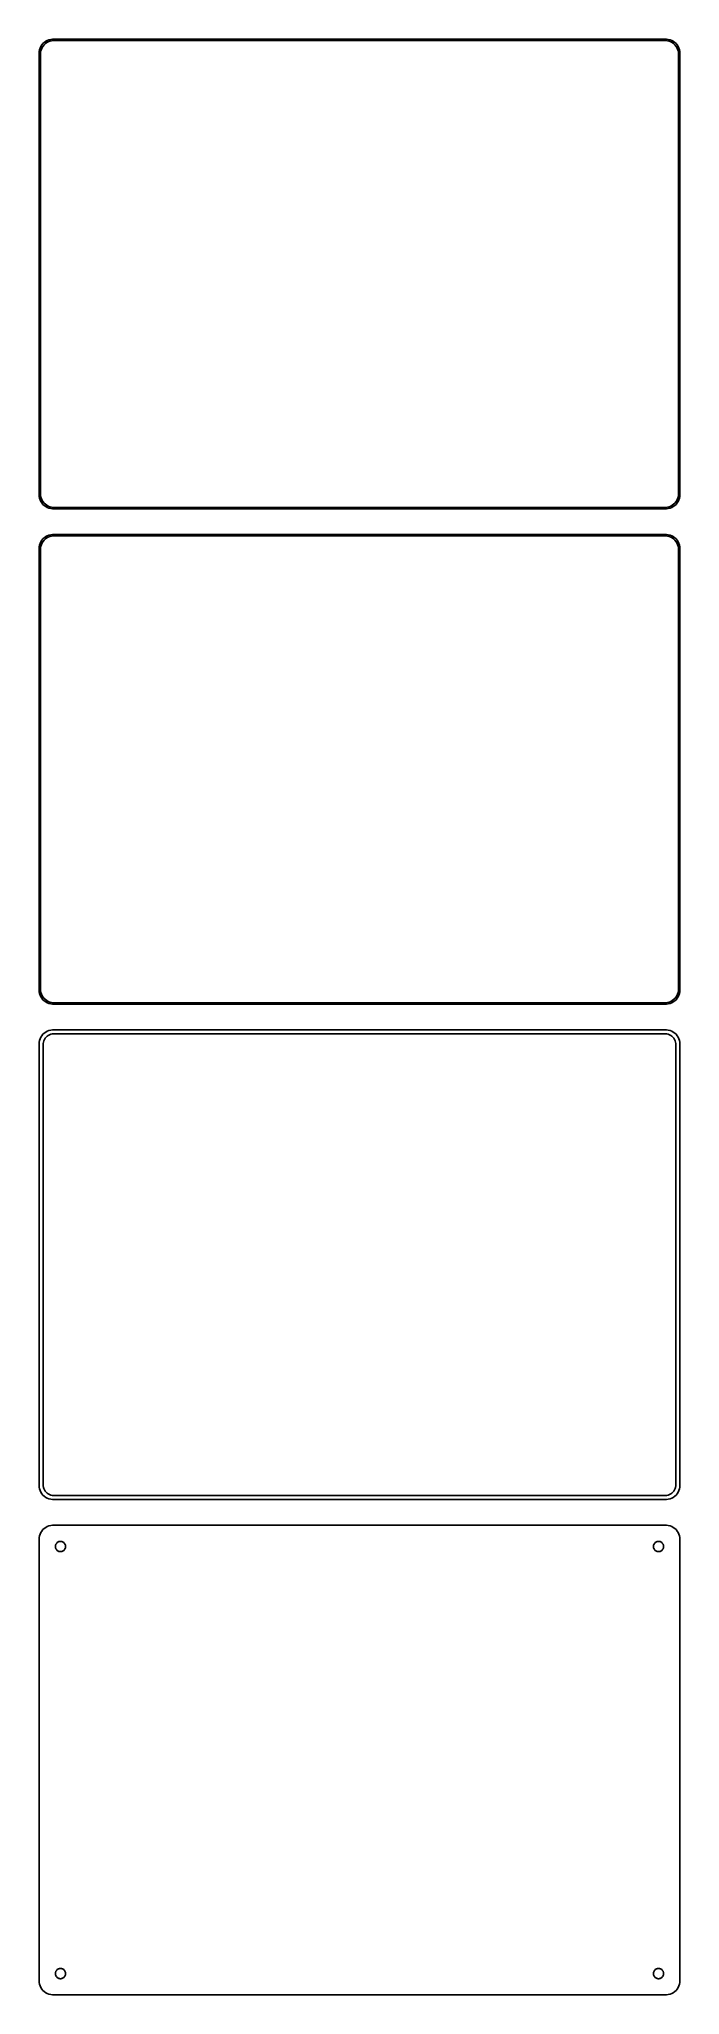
# Model space of a CAD drawing. Header units: metres. Extents: x -112 to 112, y 440 to 1126.
import ezdxf

# ---------------------------------------------------------------- set-up
doc = ezdxf.new("R2010")
doc.units = ezdxf.units.M

msp = doc.modelspace()

# ---------------------------------------------------------------- linework, layer by layer
for p, q in [((-112.461, 1122.13), (-112.5, 1121.5)), ((-112.5, 1121.5), (-112.5, 966.5)), ((-112.343, 1122.74), (-112.461, 1122.13)), ((-112.149, 1123.34), (-112.343, 1122.74)), ((-111.882, 1123.91), (-112.149, 1123.34)), ((-112, 1121.25), (-111.963, 1121.85)), ((-112, 966.75), (-112, 1121.25)), ((-111.963, 1121.85), (-111.851, 1122.43)), ((-111.545, 1124.44), (-111.882, 1123.91)), ((-111.851, 1122.43), (-111.666, 1123)), ((-111.666, 1123), (-111.412, 1123.54)), ((-111.145, 1124.92), (-111.545, 1124.44)), ((-111.412, 1123.54), (-111.093, 1124.04)), ((-110.687, 1125.35), (-111.145, 1124.92)), ((-111.093, 1124.04), (-110.713, 1124.5)), ((-110.713, 1124.5), (-110.278, 1124.91)), ((-110.179, 1125.72), (-110.687, 1125.35)), ((-110.278, 1124.91), (-109.795, 1125.26)), ((-109.629, 1126.02), (-110.179, 1125.72)), ((-109.795, 1125.26), (-109.272, 1125.55)), ((-109.045, 1126.26), (-109.629, 1126.02)), ((-109.272, 1125.55), (-108.718, 1125.77)), ((-108.437, 1126.41), (-109.045, 1126.26)), ((-108.718, 1125.77), (-108.14, 1125.92)), ((-107.814, 1126.49), (-108.437, 1126.41)), ((-108.14, 1125.92), (-107.548, 1125.99)), ((107.814, 1126.49), (-107.814, 1126.49)), ((-107.548, 1125.99), (107.548, 1125.99)), ((107.548, 1125.99), (108.14, 1125.92)), ((108.437, 1126.41), (107.814, 1126.49)), ((108.14, 1125.92), (108.718, 1125.77)), ((109.045, 1126.26), (108.437, 1126.41)), ((108.718, 1125.77), (109.272, 1125.55)), ((109.629, 1126.02), (109.045, 1126.26)), ((109.272, 1125.55), (109.795, 1125.26)), ((110.179, 1125.72), (109.629, 1126.02)), ((109.795, 1125.26), (110.278, 1124.91)), ((110.687, 1125.35), (110.179, 1125.72)), ((110.278, 1124.91), (110.713, 1124.5)), ((111.145, 1124.92), (110.687, 1125.35)), ((110.713, 1124.5), (111.093, 1124.04)), ((111.093, 1124.04), (111.412, 1123.54)), ((111.545, 1124.44), (111.145, 1124.92)), ((111.412, 1123.54), (111.666, 1123)), ((111.882, 1123.91), (111.545, 1124.44)), ((111.666, 1123), (111.851, 1122.43)), ((111.851, 1122.43), (111.963, 1121.85)), ((112.149, 1123.34), (111.882, 1123.91)), ((111.963, 1121.85), (112, 1121.25)), ((112, 1121.25), (112, 966.75)), ((112.343, 1122.74), (112.149, 1123.34)), ((112.461, 1122.13), (112.343, 1122.74)), ((112.5, 1121.5), (112.461, 1122.13)), ((112.5, 966.5), (112.5, 1121.5)), ((-112.5, 966.5), (-112.461, 965.873)), ((-112.461, 965.873), (-112.343, 965.257)), ((-112.343, 965.257), (-112.149, 964.659)), ((-112.149, 964.659), (-111.882, 964.091)), ((-111.963, 966.155), (-112, 966.75)), ((-111.851, 965.569), (-111.963, 966.155)), ((-111.882, 964.091), (-111.545, 963.561)), ((-111.666, 965.001), (-111.851, 965.569)), ((-111.412, 964.462), (-111.666, 965.001)), ((-111.545, 963.561), (-111.145, 963.077)), ((-111.093, 963.958), (-111.412, 964.462)), ((-111.145, 963.077), (-110.687, 962.647)), ((-110.713, 963.498), (-111.093, 963.958)), ((-110.278, 963.09), (-110.713, 963.498)), ((-110.687, 962.647), (-110.179, 962.278)), ((-109.795, 962.739), (-110.278, 963.09)), ((-110.179, 962.278), (-109.629, 961.976)), ((-109.272, 962.452), (-109.795, 962.739)), ((-109.629, 961.976), (-109.045, 961.745)), ((-108.718, 962.232), (-109.272, 962.452)), ((-108.14, 962.084), (-108.718, 962.232)), ((-107.548, 962.009), (-108.14, 962.084)), ((107.548, 962.009), (-107.548, 962.009)), ((108.14, 962.084), (107.548, 962.009)), ((108.718, 962.232), (108.14, 962.084)), ((109.272, 962.452), (108.718, 962.232)), ((109.045, 961.745), (109.629, 961.976)), ((109.795, 962.739), (109.272, 962.452)), ((109.629, 961.976), (110.179, 962.278)), ((110.278, 963.09), (109.795, 962.739)), ((110.179, 962.278), (110.687, 962.647)), ((110.713, 963.498), (110.278, 963.09)), ((110.687, 962.647), (111.145, 963.077)), ((111.093, 963.958), (110.713, 963.498)), ((111.412, 964.462), (111.093, 963.958)), ((111.145, 963.077), (111.545, 963.561)), ((111.666, 965.001), (111.412, 964.462)), ((111.545, 963.561), (111.882, 964.091)), ((111.851, 965.569), (111.666, 965.001)), ((111.963, 966.155), (111.851, 965.569)), ((111.882, 964.091), (112.149, 964.659)), ((112, 966.75), (111.963, 966.155)), ((112.149, 964.659), (112.343, 965.257)), ((112.343, 965.257), (112.461, 965.873)), ((112.461, 965.873), (112.5, 966.5)), ((-109.045, 961.745), (-108.437, 961.589)), ((-108.437, 961.589), (-107.814, 961.51)), ((-107.814, 961.51), (107.814, 961.51)), ((107.814, 961.51), (108.437, 961.589)), ((108.437, 961.589), (109.045, 961.745)), ((-112.461, 948.127), (-112.5, 947.5)), ((-112.343, 948.743), (-112.461, 948.127)), ((-112.149, 949.341), (-112.343, 948.743)), ((-111.882, 949.909), (-112.149, 949.341)), ((-111.963, 947.845), (-111.851, 948.431)), ((-111.545, 950.439), (-111.882, 949.909)), ((-111.851, 948.431), (-111.666, 948.999)), ((-111.666, 948.999), (-111.412, 949.538)), ((-111.145, 950.923), (-111.545, 950.439)), ((-111.412, 949.538), (-111.093, 950.042)), ((-110.687, 951.353), (-111.145, 950.923)), ((-111.093, 950.042), (-110.713, 950.502)), ((-110.713, 950.502), (-110.278, 950.91)), ((-110.179, 951.722), (-110.687, 951.353)), ((-110.278, 950.91), (-109.795, 951.261)), ((-109.629, 952.024), (-110.179, 951.722)), ((-109.795, 951.261), (-109.272, 951.548)), ((-109.045, 952.255), (-109.629, 952.024)), ((-109.272, 951.548), (-108.718, 951.768)), ((-108.437, 952.411), (-109.045, 952.255)), ((-108.718, 951.768), (-108.14, 951.916)), ((-107.814, 952.49), (-108.437, 952.411)), ((-108.14, 951.916), (-107.548, 951.991)), ((107.814, 952.49), (-107.814, 952.49)), ((-107.548, 951.991), (107.548, 951.991)), ((107.548, 951.991), (108.14, 951.916)), ((108.437, 952.411), (107.814, 952.49)), ((108.14, 951.916), (108.718, 951.768)), ((109.045, 952.255), (108.437, 952.411)), ((108.718, 951.768), (109.272, 951.548)), ((109.629, 952.024), (109.045, 952.255)), ((109.272, 951.548), (109.795, 951.261)), ((110.179, 951.722), (109.629, 952.024)), ((109.795, 951.261), (110.278, 950.91)), ((110.687, 951.353), (110.179, 951.722)), ((110.278, 950.91), (110.713, 950.502)), ((111.145, 950.923), (110.687, 951.353)), ((110.713, 950.502), (111.093, 950.042)), ((111.093, 950.042), (111.412, 949.538)), ((111.545, 950.439), (111.145, 950.923)), ((111.412, 949.538), (111.666, 948.999)), ((111.882, 949.909), (111.545, 950.439)), ((111.666, 948.999), (111.851, 948.431)), ((111.851, 948.431), (111.963, 947.845)), ((112.149, 949.341), (111.882, 949.909)), ((112.343, 948.743), (112.149, 949.341)), ((112.461, 948.127), (112.343, 948.743)), ((112.5, 947.5), (112.461, 948.127)), ((-112.5, 947.5), (-112.5, 792.5)), ((-112, 947.25), (-111.963, 947.845)), ((-112, 792.75), (-112, 947.25)), ((111.963, 947.845), (112, 947.25)), ((112, 947.25), (112, 792.75)), ((112.5, 792.5), (112.5, 947.5)), ((-112.5, 792.5), (-112.461, 791.873)), ((-112.461, 791.873), (-112.343, 791.257)), ((-112.343, 791.257), (-112.149, 790.659)), ((-112.149, 790.659), (-111.882, 790.091)), ((-111.963, 792.155), (-112, 792.75)), ((-111.851, 791.569), (-111.963, 792.155)), ((-111.882, 790.091), (-111.545, 789.561)), ((-111.666, 791.001), (-111.851, 791.569)), ((-111.412, 790.462), (-111.666, 791.001)), ((-111.093, 789.958), (-111.412, 790.462)), ((111.412, 790.462), (111.093, 789.958)), ((111.666, 791.001), (111.412, 790.462)), ((111.545, 789.561), (111.882, 790.091)), ((111.851, 791.569), (111.666, 791.001)), ((111.963, 792.155), (111.851, 791.569)), ((111.882, 790.091), (112.149, 790.659)), ((112, 792.75), (111.963, 792.155)), ((112.149, 790.659), (112.343, 791.257)), ((112.343, 791.257), (112.461, 791.873)), ((112.461, 791.873), (112.5, 792.5)), ((-111.545, 789.561), (-111.145, 789.077)), ((-111.145, 789.077), (-110.687, 788.647)), ((-110.713, 789.498), (-111.093, 789.958)), ((-110.278, 789.09), (-110.713, 789.498)), ((-110.687, 788.647), (-110.179, 788.278)), ((-109.795, 788.739), (-110.278, 789.09)), ((-110.179, 788.278), (-109.629, 787.976)), ((-109.272, 788.452), (-109.795, 788.739)), ((-109.629, 787.976), (-109.045, 787.745)), ((-108.718, 788.232), (-109.272, 788.452)), ((-109.045, 787.745), (-108.437, 787.589)), ((-108.14, 788.084), (-108.718, 788.232)), ((-108.437, 787.589), (-107.814, 787.51)), ((-107.548, 788.009), (-108.14, 788.084)), ((-107.814, 787.51), (107.814, 787.51)), ((107.548, 788.009), (-107.548, 788.009)), ((108.14, 788.084), (107.548, 788.009)), ((107.814, 787.51), (108.437, 787.589)), ((108.718, 788.232), (108.14, 788.084)), ((108.437, 787.589), (109.045, 787.745)), ((109.272, 788.452), (108.718, 788.232)), ((109.045, 787.745), (109.629, 787.976)), ((109.795, 788.739), (109.272, 788.452)), ((109.629, 787.976), (110.179, 788.278)), ((110.278, 789.09), (109.795, 788.739)), ((110.179, 788.278), (110.687, 788.647)), ((110.713, 789.498), (110.278, 789.09)), ((110.687, 788.647), (111.145, 789.077)), ((111.093, 789.958), (110.713, 789.498)), ((111.145, 789.077), (111.545, 789.561)), ((-111.545, 776.439), (-111.882, 775.909)), ((-111.145, 776.923), (-111.545, 776.439)), ((-110.687, 777.353), (-111.145, 776.923)), ((-110.179, 777.722), (-110.687, 777.353)), ((-109.629, 778.024), (-110.179, 777.722)), ((-109.716, 776.231), (-109.323, 776.517)), ((-109.045, 778.255), (-109.629, 778.024)), ((-109.323, 776.517), (-108.898, 776.751)), ((-108.437, 778.411), (-109.045, 778.255)), ((-108.898, 776.751), (-108.446, 776.93)), ((-108.446, 776.93), (-107.975, 777.051)), ((-107.814, 778.49), (-108.437, 778.411)), ((-107.975, 777.051), (-107.493, 777.112)), ((107.814, 778.49), (-107.814, 778.49)), ((-107.493, 777.112), (107.493, 777.112)), ((107.493, 777.112), (107.975, 777.051)), ((108.437, 778.411), (107.814, 778.49)), ((107.975, 777.051), (108.446, 776.93)), ((109.045, 778.255), (108.437, 778.411)), ((108.446, 776.93), (108.898, 776.751)), ((108.898, 776.751), (109.323, 776.517)), ((109.629, 778.024), (109.045, 778.255)), ((109.323, 776.517), (109.716, 776.231)), ((110.179, 777.722), (109.629, 778.024)), ((110.687, 777.353), (110.179, 777.722)), ((111.145, 776.923), (110.687, 777.353)), ((111.545, 776.439), (111.145, 776.923)), ((111.882, 775.909), (111.545, 776.439)), ((-112.461, 774.127), (-112.5, 773.5)), ((-112.5, 773.5), (-112.5, 618.5)), ((-112.343, 774.743), (-112.461, 774.127)), ((-112.149, 775.341), (-112.343, 774.743)), ((-111.882, 775.909), (-112.149, 775.341)), ((-111.119, 773.25), (-111.089, 773.735)), ((-111.119, 618.75), (-111.119, 773.25)), ((-111.089, 773.735), (-110.998, 774.212)), ((-110.998, 774.212), (-110.848, 774.674)), ((-110.848, 774.674), (-110.641, 775.114)), ((-110.641, 775.114), (-110.38, 775.524)), ((-110.38, 775.524), (-110.071, 775.899)), ((-110.071, 775.899), (-109.716, 776.231)), ((109.716, 776.231), (110.071, 775.899)), ((110.071, 775.899), (110.38, 775.524)), ((110.38, 775.524), (110.641, 775.114)), ((110.641, 775.114), (110.848, 774.674)), ((110.848, 774.674), (110.998, 774.212)), ((110.998, 774.212), (111.089, 773.735)), ((111.089, 773.735), (111.119, 773.25)), ((111.119, 773.25), (111.119, 618.75)), ((112.149, 775.341), (111.882, 775.909)), ((112.343, 774.743), (112.149, 775.341)), ((112.461, 774.127), (112.343, 774.743)), ((112.5, 773.5), (112.461, 774.127)), ((112.5, 618.5), (112.5, 773.5)), ((-112.5, 618.5), (-112.461, 617.873)), ((-111.089, 618.265), (-111.119, 618.75)), ((111.119, 618.75), (111.089, 618.265)), ((112.461, 617.873), (112.5, 618.5)), ((-112.461, 617.873), (-112.343, 617.257)), ((-112.343, 617.257), (-112.149, 616.659)), ((-112.149, 616.659), (-111.882, 616.091)), ((-111.882, 616.091), (-111.545, 615.561)), ((-111.545, 615.561), (-111.145, 615.077)), ((-111.145, 615.077), (-110.687, 614.647)), ((-110.998, 617.788), (-111.089, 618.265)), ((-110.848, 617.326), (-110.998, 617.788)), ((-110.641, 616.886), (-110.848, 617.326)), ((-110.687, 614.647), (-110.179, 614.278)), ((-110.38, 616.476), (-110.641, 616.886)), ((-110.071, 616.101), (-110.38, 616.476)), ((-110.179, 614.278), (-109.629, 613.976)), ((-109.716, 615.769), (-110.071, 616.101)), ((-109.323, 615.483), (-109.716, 615.769)), ((-109.629, 613.976), (-109.045, 613.745)), ((-108.898, 615.249), (-109.323, 615.483)), ((-109.045, 613.745), (-108.437, 613.589)), ((-108.446, 615.07), (-108.898, 615.249)), ((-107.975, 614.949), (-108.446, 615.07)), ((-108.437, 613.589), (-107.814, 613.51)), ((-107.493, 614.888), (-107.975, 614.949)), ((-107.814, 613.51), (107.814, 613.51)), ((107.493, 614.888), (-107.493, 614.888)), ((107.975, 614.949), (107.493, 614.888)), ((107.814, 613.51), (108.437, 613.589)), ((108.446, 615.07), (107.975, 614.949)), ((108.437, 613.589), (109.045, 613.745)), ((108.898, 615.249), (108.446, 615.07)), ((109.323, 615.483), (108.898, 615.249)), ((109.045, 613.745), (109.629, 613.976)), ((109.716, 615.769), (109.323, 615.483)), ((109.629, 613.976), (110.179, 614.278)), ((110.071, 616.101), (109.716, 615.769)), ((110.38, 616.476), (110.071, 616.101)), ((110.179, 614.278), (110.687, 614.647)), ((110.641, 616.886), (110.38, 616.476)), ((110.848, 617.326), (110.641, 616.886)), ((110.687, 614.647), (111.145, 615.077)), ((110.998, 617.788), (110.848, 617.326)), ((111.089, 618.265), (110.998, 617.788)), ((111.145, 615.077), (111.545, 615.561)), ((111.545, 615.561), (111.882, 616.091)), ((111.882, 616.091), (112.149, 616.659)), ((112.149, 616.659), (112.343, 617.257)), ((112.343, 617.257), (112.461, 617.873)), ((-112.461, 600.127), (-112.5, 599.5)), ((-112.5, 599.5), (-112.5, 444.5)), ((-112.343, 600.743), (-112.461, 600.127)), ((-112.149, 601.341), (-112.343, 600.743)), ((-111.882, 601.909), (-112.149, 601.341)), ((-111.545, 602.439), (-111.882, 601.909)), ((-111.145, 602.923), (-111.545, 602.439)), ((-110.687, 603.353), (-111.145, 602.923)), ((-110.179, 603.722), (-110.687, 603.353)), ((-109.629, 604.024), (-110.179, 603.722)), ((-109.045, 604.255), (-109.629, 604.024)), ((-108.437, 604.411), (-109.045, 604.255)), ((-107.814, 604.49), (-108.437, 604.411)), ((107.814, 604.49), (-107.814, 604.49)), ((-106.674, 597.663), (-106.577, 597.867)), ((-106.577, 597.867), (-106.456, 598.058)), ((-106.456, 598.058), (-106.312, 598.232)), ((-106.312, 598.232), (-106.147, 598.387)), ((-106.147, 598.387), (-105.964, 598.52)), ((-105.964, 598.52), (-105.766, 598.629)), ((-105.766, 598.629), (-105.556, 598.712)), ((-105.556, 598.712), (-105.337, 598.768)), ((-105.337, 598.768), (-105.113, 598.796)), ((-105.113, 598.796), (-104.887, 598.796)), ((-104.887, 598.796), (-104.663, 598.768)), ((-104.663, 598.768), (-104.444, 598.712)), ((-104.444, 598.712), (-104.234, 598.629)), ((-104.234, 598.629), (-104.036, 598.52)), ((-104.036, 598.52), (-103.853, 598.387)), ((-103.853, 598.387), (-103.688, 598.232)), ((-103.688, 598.232), (-103.544, 598.058)), ((-103.544, 598.058), (-103.423, 597.867)), ((-103.423, 597.867), (-103.326, 597.663)), ((103.326, 597.663), (103.423, 597.867)), ((103.423, 597.867), (103.544, 598.058)), ((103.544, 598.058), (103.688, 598.232)), ((103.688, 598.232), (103.853, 598.387)), ((103.853, 598.387), (104.036, 598.52)), ((104.036, 598.52), (104.234, 598.629)), ((104.234, 598.629), (104.444, 598.712)), ((104.444, 598.712), (104.663, 598.768)), ((104.663, 598.768), (104.887, 598.796)), ((104.887, 598.796), (105.113, 598.796)), ((105.113, 598.796), (105.337, 598.768)), ((105.337, 598.768), (105.556, 598.712)), ((105.556, 598.712), (105.766, 598.629)), ((105.766, 598.629), (105.964, 598.52)), ((105.964, 598.52), (106.147, 598.387)), ((106.147, 598.387), (106.312, 598.232)), ((106.312, 598.232), (106.456, 598.058)), ((106.456, 598.058), (106.577, 597.867)), ((106.577, 597.867), (106.674, 597.663)), ((108.437, 604.411), (107.814, 604.49)), ((109.045, 604.255), (108.437, 604.411)), ((109.629, 604.024), (109.045, 604.255)), ((110.179, 603.722), (109.629, 604.024)), ((110.687, 603.353), (110.179, 603.722)), ((111.145, 602.923), (110.687, 603.353)), ((111.545, 602.439), (111.145, 602.923)), ((111.882, 601.909), (111.545, 602.439)), ((112.149, 601.341), (111.882, 601.909)), ((112.343, 600.743), (112.149, 601.341)), ((112.461, 600.127), (112.343, 600.743)), ((112.5, 599.5), (112.461, 600.127)), ((112.5, 444.5), (112.5, 599.5)), ((-106.8, 597), (-106.786, 597.226)), ((-106.786, 596.774), (-106.8, 597)), ((-106.786, 597.226), (-106.743, 597.448)), ((-106.743, 596.552), (-106.786, 596.774)), ((-106.743, 597.448), (-106.674, 597.663)), ((-106.674, 596.337), (-106.743, 596.552)), ((-106.577, 596.133), (-106.674, 596.337)), ((-106.456, 595.942), (-106.577, 596.133)), ((-106.312, 595.768), (-106.456, 595.942)), ((-106.147, 595.613), (-106.312, 595.768)), ((-105.964, 595.48), (-106.147, 595.613)), ((-105.766, 595.371), (-105.964, 595.48)), ((-105.556, 595.288), (-105.766, 595.371)), ((-105.337, 595.232), (-105.556, 595.288)), ((-105.113, 595.204), (-105.337, 595.232)), ((-104.887, 595.204), (-105.113, 595.204)), ((-104.663, 595.232), (-104.887, 595.204)), ((-104.444, 595.288), (-104.663, 595.232)), ((-104.234, 595.371), (-104.444, 595.288)), ((-104.036, 595.48), (-104.234, 595.371)), ((-103.853, 595.613), (-104.036, 595.48)), ((-103.688, 595.768), (-103.853, 595.613)), ((-103.544, 595.942), (-103.688, 595.768)), ((-103.423, 596.133), (-103.544, 595.942)), ((-103.326, 596.337), (-103.423, 596.133)), ((-103.326, 597.663), (-103.257, 597.448)), ((-103.257, 596.552), (-103.326, 596.337)), ((-103.257, 597.448), (-103.214, 597.226)), ((-103.214, 596.774), (-103.257, 596.552)), ((-103.214, 597.226), (-103.2, 597)), ((-103.2, 597), (-103.214, 596.774)), ((103.2, 597), (103.214, 597.226)), ((103.214, 596.774), (103.2, 597)), ((103.214, 597.226), (103.257, 597.448)), ((103.257, 596.552), (103.214, 596.774)), ((103.257, 597.448), (103.326, 597.663)), ((103.326, 596.337), (103.257, 596.552)), ((103.423, 596.133), (103.326, 596.337)), ((103.544, 595.942), (103.423, 596.133)), ((103.688, 595.768), (103.544, 595.942)), ((103.853, 595.613), (103.688, 595.768)), ((104.036, 595.48), (103.853, 595.613)), ((104.234, 595.371), (104.036, 595.48)), ((104.444, 595.288), (104.234, 595.371)), ((104.663, 595.232), (104.444, 595.288)), ((104.887, 595.204), (104.663, 595.232)), ((105.113, 595.204), (104.887, 595.204)), ((105.337, 595.232), (105.113, 595.204)), ((105.556, 595.288), (105.337, 595.232)), ((105.766, 595.371), (105.556, 595.288)), ((105.964, 595.48), (105.766, 595.371)), ((106.147, 595.613), (105.964, 595.48)), ((106.312, 595.768), (106.147, 595.613)), ((106.456, 595.942), (106.312, 595.768)), ((106.577, 596.133), (106.456, 595.942)), ((106.674, 596.337), (106.577, 596.133)), ((106.674, 597.663), (106.743, 597.448)), ((106.743, 596.552), (106.674, 596.337)), ((106.743, 597.448), (106.786, 597.226)), ((106.786, 596.774), (106.743, 596.552)), ((106.786, 597.226), (106.8, 597)), ((106.8, 597), (106.786, 596.774)), ((-106.8, 447), (-106.786, 447.226)), ((-106.786, 446.774), (-106.8, 447)), ((-106.786, 447.226), (-106.743, 447.448)), ((-106.743, 446.552), (-106.786, 446.774)), ((-106.743, 447.448), (-106.674, 447.663)), ((-106.674, 446.337), (-106.743, 446.552)), ((-106.674, 447.663), (-106.577, 447.867)), ((-106.577, 447.867), (-106.456, 448.058)), ((-106.456, 448.058), (-106.312, 448.232)), ((-106.312, 448.232), (-106.147, 448.387)), ((-106.147, 448.387), (-105.964, 448.52)), ((-105.964, 448.52), (-105.766, 448.629)), ((-105.766, 448.629), (-105.556, 448.712)), ((-105.556, 448.712), (-105.337, 448.768)), ((-105.337, 448.768), (-105.113, 448.796)), ((-105.113, 448.796), (-104.887, 448.796)), ((-104.887, 448.796), (-104.663, 448.768)), ((-104.663, 448.768), (-104.444, 448.712)), ((-104.444, 448.712), (-104.234, 448.629)), ((-104.234, 448.629), (-104.036, 448.52)), ((-104.036, 448.52), (-103.853, 448.387)), ((-103.853, 448.387), (-103.688, 448.232)), ((-103.688, 448.232), (-103.544, 448.058)), ((-103.544, 448.058), (-103.423, 447.867)), ((-103.423, 447.867), (-103.326, 447.663)), ((-103.326, 447.663), (-103.257, 447.448)), ((-103.257, 446.552), (-103.326, 446.337)), ((-103.257, 447.448), (-103.214, 447.226)), ((-103.214, 446.774), (-103.257, 446.552)), ((-103.214, 447.226), (-103.2, 447)), ((-103.2, 447), (-103.214, 446.774)), ((103.2, 447), (103.214, 447.226)), ((103.214, 446.774), (103.2, 447)), ((103.214, 447.226), (103.257, 447.448)), ((103.257, 446.552), (103.214, 446.774)), ((103.257, 447.448), (103.326, 447.663)), ((103.326, 446.337), (103.257, 446.552)), ((103.326, 447.663), (103.423, 447.867)), ((103.423, 447.867), (103.544, 448.058)), ((103.544, 448.058), (103.688, 448.232)), ((103.688, 448.232), (103.853, 448.387)), ((103.853, 448.387), (104.036, 448.52)), ((104.036, 448.52), (104.234, 448.629)), ((104.234, 448.629), (104.444, 448.712)), ((104.444, 448.712), (104.663, 448.768)), ((104.663, 448.768), (104.887, 448.796)), ((104.887, 448.796), (105.113, 448.796)), ((105.113, 448.796), (105.337, 448.768)), ((105.337, 448.768), (105.556, 448.712)), ((105.556, 448.712), (105.766, 448.629)), ((105.766, 448.629), (105.964, 448.52)), ((105.964, 448.52), (106.147, 448.387)), ((106.147, 448.387), (106.312, 448.232)), ((106.312, 448.232), (106.456, 448.058)), ((106.456, 448.058), (106.577, 447.867)), ((106.577, 447.867), (106.674, 447.663)), ((106.674, 447.663), (106.743, 447.448)), ((106.743, 446.552), (106.674, 446.337)), ((106.743, 447.448), (106.786, 447.226)), ((106.786, 446.774), (106.743, 446.552)), ((106.786, 447.226), (106.8, 447)), ((106.8, 447), (106.786, 446.774)), ((-112.5, 444.5), (-112.461, 443.873)), ((-112.461, 443.873), (-112.343, 443.257)), ((-112.343, 443.257), (-112.149, 442.659)), ((-112.149, 442.659), (-111.882, 442.091)), ((-111.882, 442.091), (-111.545, 441.561)), ((-111.545, 441.561), (-111.145, 441.077)), ((-111.145, 441.077), (-110.687, 440.647)), ((-110.687, 440.647), (-110.179, 440.278)), ((-110.179, 440.278), (-109.629, 439.976)), ((-109.629, 439.976), (-109.045, 439.745)), ((-109.045, 439.745), (-108.437, 439.589)), ((-106.577, 446.133), (-106.674, 446.337)), ((-106.456, 445.942), (-106.577, 446.133)), ((-106.312, 445.768), (-106.456, 445.942)), ((-106.147, 445.613), (-106.312, 445.768)), ((-105.964, 445.48), (-106.147, 445.613)), ((-105.766, 445.371), (-105.964, 445.48)), ((-105.556, 445.288), (-105.766, 445.371)), ((-105.337, 445.232), (-105.556, 445.288)), ((-105.113, 445.204), (-105.337, 445.232)), ((-104.887, 445.204), (-105.113, 445.204)), ((-104.663, 445.232), (-104.887, 445.204)), ((-104.444, 445.288), (-104.663, 445.232)), ((-104.234, 445.371), (-104.444, 445.288)), ((-104.036, 445.48), (-104.234, 445.371)), ((-103.853, 445.613), (-104.036, 445.48)), ((-103.688, 445.768), (-103.853, 445.613)), ((-103.544, 445.942), (-103.688, 445.768)), ((-103.423, 446.133), (-103.544, 445.942)), ((-103.326, 446.337), (-103.423, 446.133)), ((103.423, 446.133), (103.326, 446.337)), ((103.544, 445.942), (103.423, 446.133)), ((103.688, 445.768), (103.544, 445.942)), ((103.853, 445.613), (103.688, 445.768)), ((104.036, 445.48), (103.853, 445.613)), ((104.234, 445.371), (104.036, 445.48)), ((104.444, 445.288), (104.234, 445.371)), ((104.663, 445.232), (104.444, 445.288)), ((104.887, 445.204), (104.663, 445.232)), ((105.113, 445.204), (104.887, 445.204)), ((105.337, 445.232), (105.113, 445.204)), ((105.556, 445.288), (105.337, 445.232)), ((105.766, 445.371), (105.556, 445.288)), ((105.964, 445.48), (105.766, 445.371)), ((106.147, 445.613), (105.964, 445.48)), ((106.312, 445.768), (106.147, 445.613)), ((106.456, 445.942), (106.312, 445.768)), ((106.577, 446.133), (106.456, 445.942)), ((106.674, 446.337), (106.577, 446.133)), ((108.437, 439.589), (109.045, 439.745)), ((109.045, 439.745), (109.629, 439.976)), ((109.629, 439.976), (110.179, 440.278)), ((110.179, 440.278), (110.687, 440.647)), ((110.687, 440.647), (111.145, 441.077)), ((111.145, 441.077), (111.545, 441.561)), ((111.545, 441.561), (111.882, 442.091)), ((111.882, 442.091), (112.149, 442.659)), ((112.149, 442.659), (112.343, 443.257)), ((112.343, 443.257), (112.461, 443.873)), ((112.461, 443.873), (112.5, 444.5)), ((-108.437, 439.589), (-107.814, 439.51)), ((-107.814, 439.51), (107.814, 439.51)), ((107.814, 439.51), (108.437, 439.589))]:
    msp.add_line(p, q)

doc.saveas('drawing.dxf')
